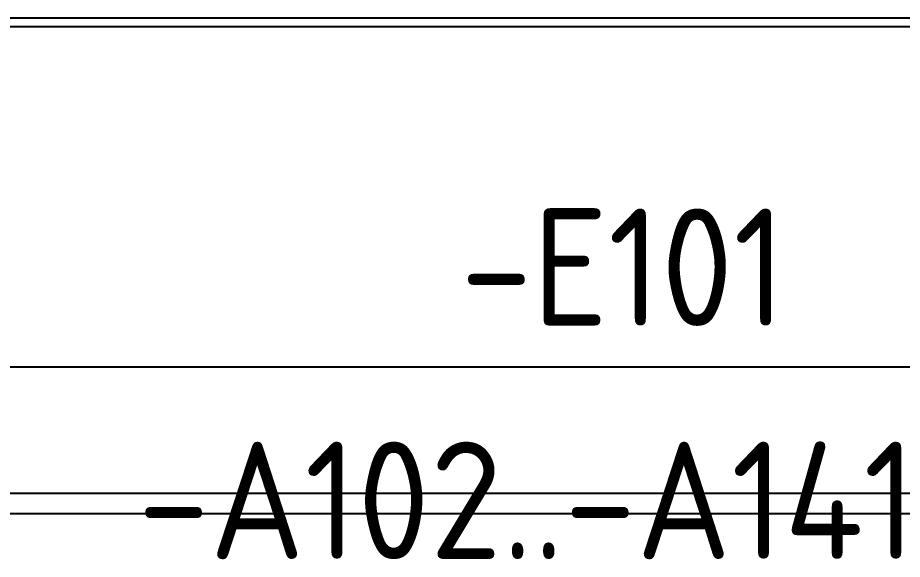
# Model space of a CAD drawing. Header units: millimetres. Extents: x 42356 to 50646, y 31507 to 39566.
# Drawn here: x 47667.5 to 47818.3, y 33883.2 to 33975.5 of the extents above; entities that cross this region are included whole.
import ezdxf
from ezdxf.enums import TextEntityAlignment as Align

# ---------------------------------------------------------------- set-up
doc = ezdxf.new("R2010")
doc.units = ezdxf.units.MM
doc.set_wipeout_variables(frame=1)
doc.layers.add('000-PI-Oprema', color=30, linetype='Continuous', lineweight=5)
doc.layers.add('SI-ORMAR-Tekst', color=7, linetype='Continuous', lineweight=5)
doc.layers.add('000-PI-ORMAR', color=2, linetype='Continuous')
doc.styles.add('PI0', font='isocpeur.ttf', dxfattribs={"width": 0.9})

# ---------------------------------------------------------------- blocks, each defined once
blk = doc.blocks.new('2000x800 montažna')
at = {"layer": '000-PI-ORMAR'}
for p, q in [((45403.52, 36225.53), (46109.52, 36225.53)), ((45400.02, 36222.03), (46113.02, 36222.03))]:
    blk.add_line(p, q, dxfattribs=at)
blk = doc.blocks.new('E101_svijetlo_8MR2200-1A')
blk.add_wipeout([(-172.5, 0), (172.5, 0), (172.5, -32), (-172.5, -32)])

msp = doc.modelspace()

# ---------------------------------------------------------------- linework, layer by layer
at = {"layer": '000-PI-ORMAR'}
for p, q in [((47428.026, 33975.489), (48213.026, 33975.489)), ((47422.526, 33973.989), (48218.526, 33973.989)), ((47422.526, 33915.989), (48218.526, 33915.989))]:
    msp.add_line(p, q, dxfattribs=at)

# ---------------------------------------------------------------- block references
msp.add_blockref('2000x800 montažna', (2064.005, -2331.044), dxfattribs=at)

# ---------------------------------------------------------------- texts
at = {"layer": 'SI-ORMAR-Tekst', "style": 'PI0', "width": 0.9}
msp.add_text('-A102..-A141', height=20, dxfattribs=at).set_placement((47754.326, 33893.259), align=Align.MIDDLE)

# ---------------------------------------------------------------- next in the draw order: block references
at = {"layer": '000-PI-Oprema'}
msp.add_blockref('E101_svijetlo_8MR2200-1A', (47820.526, 33948.436), dxfattribs=at)

# ---------------------------------------------------------------- next in the draw order: texts
at = {"insert": (47742.966, 33942.975), "char_height": 20, "width": 16.78721, "attachment_point": 1, "style": 'PI0'}
msp.add_mtext('-E10{\\fISOCPEUR|b0|i0|c238|p34;1}', dxfattribs=at)

doc.saveas('drawing.dxf')
